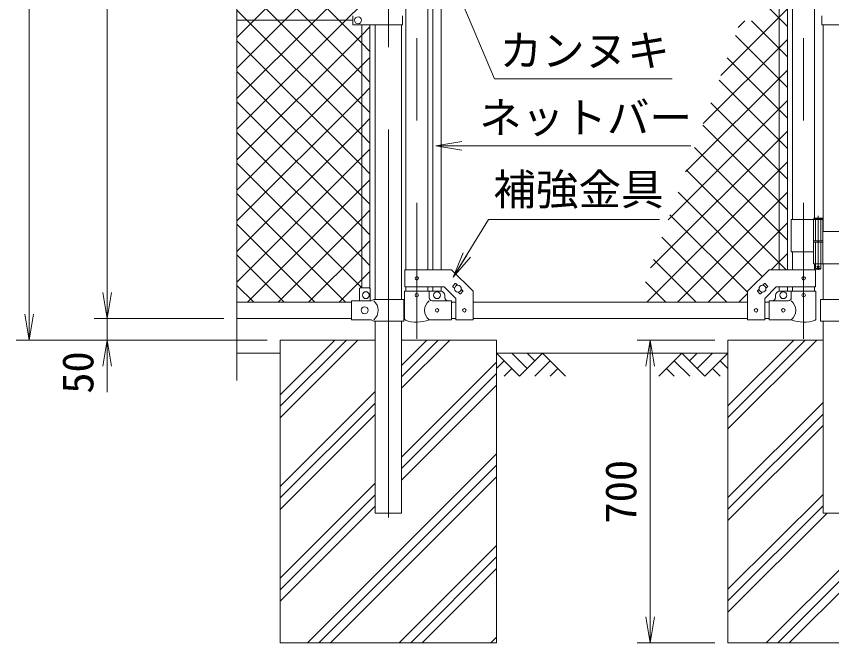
# Model space of a CAD drawing. Units: millimetres, scale not verified. Extents: x -6300 to 6300, y -4455 to 4455.
# Drawn here: x -4287 to -2402, y -1340 to 109 of the extents above; entities that cross this region are included whole.
import ezdxf
from ezdxf.enums import TextEntityAlignment as Align

# ---------------------------------------------------------------- set-up
doc = ezdxf.new("R2010")
doc.units = ezdxf.units.MM
doc.header["$LTSCALE"] = 30
doc.linetypes.add('DASHED', pattern=[7.5, 6, -1.5])
doc.linetypes.add('USER1', pattern=[50.8, 31.75, -6.35, 6.35, -6.35])
for name, color, linetype, lineweight in [('0-1_D-BMK', 2, 'USER1', 13), ('0-2_D-STR1', 1, 'Continuous', 18), ('0-3_D-STR3', 3, 'Continuous', 13), ('0-4_D-DCR-HCH', 7, 'Continuous', 9), ('0-5_D-BGD', 7, 'Continuous', 9), ('0-6_D-STR4', 7, 'Continuous', 9), ('0-7_D-STR-DIM', 7, 'Continuous', 9), ('0-8_0', 7, 'Continuous', 9), ('0-9_D-STR-TXT', 7, 'Continuous', 9), ('0-A_D-STR2', 7, 'Continuous', 9)]:
    doc.layers.add(name, color=color, linetype=linetype, lineweight=lineweight)
doc.styles.add('ＭＳ ゴシック', font='')
doc.styles.get('ＭＳ ゴシック').set_extended_font_data('MS Gothic')

# ---------------------------------------------------------------- blocks, each defined once
blk = doc.blocks.new('_Open')
at = {"layer": '0-8_0'}
blk.add_line((-30, 5), (0, 0), dxfattribs=at)
blk.add_lwpolyline([(-30, -5), (0, 0), (-30, 0)], dxfattribs=at)

msp = doc.modelspace()

# ---------------------------------------------------------------- linework, layer by layer
at = {"layer": '0-1_D-BMK'}
for p, q in [((-3427.18, 2894.97), (-3427.18, -1050.85)), ((-3361.53, 1201.46), (-3361.53, -636.94)), ((-2467.33, 1201.46), (-2467.33, -636.94)), ((-2433.77, -352.86), (-2433.77, -477.74)), ((-2437.39, -470.77), (-2430.14, -470.77))]:
    msp.add_line(p, q, dxfattribs=at)
at = {"layer": '0-2_D-STR1'}
for p, q in [((-3386.93, 259.73), (-3386.93, -477.22)), ((-3336.13, 259.73), (-3336.13, -477.22)), ((-2492.73, 259.73), (-2492.73, -360.77)), ((-2441.93, 259.73), (-2441.93, -357.77)), ((-3457.43, 89.23), (-3457.43, -546.17)), ((-3396.93, 89.23), (-3396.93, -546.17)), ((-2422.43, 89.23), (-2422.43, -388.77)), ((-2492.73, -435.77), (-2492.73, -477.22)), ((-2441.93, -463.77), (-2441.93, -477.22)), ((-2422.43, -463.77), (-2422.43, -546.17)), ((-3386.93, -517.22), (-3386.93, -527.27)), ((-3336.13, -517.22), (-3336.13, -527.27)), ((-2492.73, -517.22), (-2492.73, -527.27)), ((-2441.93, -517.22), (-2441.93, -527.27)), ((-3512.18, -552.27), (-3777.18, -552.27)), ((-3281.53, -552.27), (-3271.53, -552.27)), ((-3231.53, -552.27), (-2597.33, -552.27)), ((-2557.33, -552.27), (-2547.33, -552.27)), ((-3512.18, -590.27), (-3777.18, -590.27)), ((-3457.43, -596.17), (-3457.43, -1040.27)), ((-3396.93, -596.17), (-3396.93, -1040.27)), ((-3281.53, -590.27), (-3271.53, -590.27)), ((-3231.53, -590.27), (-2597.33, -590.27)), ((-2557.33, -590.27), (-2547.33, -590.27)), ((-2422.43, -596.17), (-2422.43, -1040.27)), ((-3457.43, -1040.27), (-3396.93, -1040.27)), ((-2422.43, -1040.27), (-2361.93, -1040.27))]:
    msp.add_line(p, q, dxfattribs=at)
at = {"layer": '0-3_D-STR3'}
for p, q in [((-3324.03, 257.23), (-3324.03, -477.22)), ((-3305.03, 257.23), (-3305.03, -477.22)), ((-2523.83, 257.23), (-2523.83, -477.22)), ((-2504.83, 257.23), (-2504.83, -477.22)), ((-3777.18, 99.73), (-3509.18, 99.73)), ((-3509.18, 110.23), (-3509.18, 89.23)), ((-3394.38, 110.23), (-3394.38, 89.23)), ((-2424.98, 110.23), (-2424.98, 89.23)), ((-3394.38, 89.23), (-3509.18, 89.23)), ((-3488.68, -519.17), (-3488.68, 89.23)), ((-3469.68, -519.85), (-3469.68, 89.23)), ((-2424.98, 89.23), (-2310.18, 89.23)), ((-2442.77, -357.77), (-2424.77, -357.77)), ((-2423.77, -358.77), (-2424.77, -357.77)), ((-2495.88, -360.77), (-2495.88, -435.77)), ((-2495.88, -360.77), (-2422.97, -360.77)), ((-2444.57, -360.77), (-2444.57, -410.77)), ((-2423.77, -358.77), (-2443.77, -358.77)), ((-2423.77, -358.77), (-2423.77, -360.77)), ((-2422.97, -360.77), (-2422.97, -410.77)), ((-2422.97, -388.77), (-2358.63, -388.77)), ((-2444.57, -410.77), (-2422.97, -410.77)), ((-2444.57, -413.77), (-2422.97, -413.77)), ((-2444.57, -413.77), (-2444.57, -463.77)), ((-2444.27, -410.77), (-2444.27, -413.77)), ((-2444.27, -413.77), (-2423.27, -413.77)), ((-2423.27, -410.77), (-2423.27, -413.77)), ((-2422.97, -413.77), (-2422.97, -463.77)), ((-2495.88, -435.77), (-2444.68, -435.77)), ((-2444.57, -463.77), (-2358.63, -463.77)), ((-2439.77, -463.77), (-2439.77, -474.77)), ((-3389.23, -517.22), (-3389.23, -477.22)), ((-2438.77, -475.77), (-2439.77, -474.77)), ((-2439.63, -517.22), (-2439.63, -477.22)), ((-2438.77, -475.77), (-2428.77, -475.77)), ((-2428.77, -475.77), (-2427.77, -474.77)), ((-3494.18, -521.17), (-3494.18, -549.17)), ((-3471.18, -519.17), (-3492.18, -519.17)), ((-3469.18, -521.17), (-3469.18, -549.17)), ((-3390.08, -527.27), (-3332.98, -527.27)), ((-3390.08, -527.27), (-3390.08, -590.97)), ((-3389.23, -517.22), (-3298.09, -517.22)), ((-3332.98, -527.27), (-3332.98, -542.27)), ((-3332.98, -527.27), (-3306.53, -527.27)), ((-3324.03, -517.22), (-3324.03, -527.27)), ((-3305.03, -517.22), (-3305.03, -527.27)), ((-3298.09, -517.22), (-3271.53, -543.79)), ((-3278.19, -515.21), (-3272.54, -509.56)), ((-3278.19, -516.63), (-3274.48, -520.34)), ((-3271.12, -509.56), (-3267.41, -513.27)), ((-3260.52, -532.89), (-3254.86, -527.23)), ((-3258.57, -522.1), (-3254.86, -525.82)), ((-3231.53, -593.47), (-3231.53, -527.22)), ((-2597.33, -593.47), (-2597.33, -527.22)), ((-2570.28, -522.1), (-2573.99, -525.82)), ((-2568.34, -532.89), (-2573.99, -527.23)), ((-2557.73, -509.56), (-2561.45, -513.27)), ((-2530.76, -517.22), (-2557.33, -543.79)), ((-2550.66, -515.21), (-2556.32, -509.56)), ((-2550.66, -516.63), (-2554.37, -520.34)), ((-2439.63, -517.22), (-2530.76, -517.22)), ((-2523.83, -517.22), (-2523.83, -527.27)), ((-2495.88, -527.27), (-2522.33, -527.27)), ((-2504.83, -517.22), (-2504.83, -527.27)), ((-2438.78, -527.27), (-2495.88, -527.27)), ((-2495.88, -527.27), (-2495.88, -542.27)), ((-2438.78, -527.27), (-2438.78, -590.97)), ((-3466.98, -549.17), (-3460.98, -546.17)), ((-3391.08, -546.17), (-3460.98, -546.17)), ((-3391.08, -546.17), (-3391.08, -596.17)), ((-3296.53, -542.27), (-3296.53, -537.27)), ((-3271.53, -593.47), (-3271.53, -543.79)), ((-3265.65, -529.18), (-3261.93, -532.89)), ((-2563.21, -529.18), (-2566.92, -532.89)), ((-2557.33, -593.47), (-2557.33, -543.79)), ((-2532.33, -542.27), (-2532.33, -537.27)), ((-2428.28, -546.17), (-2358.38, -546.17)), ((-2428.28, -546.17), (-2428.28, -596.17)), ((-3466.98, -549.17), (-3512.18, -549.17)), ((-3512.18, -593.17), (-3512.18, -549.17)), ((-3281.53, -549.27), (-3325.98, -549.27)), ((-3281.53, -593.27), (-3281.53, -549.27)), ((-2547.33, -549.27), (-2502.88, -549.27)), ((-2547.33, -593.27), (-2547.33, -549.27)), ((-3466.98, -593.17), (-3512.18, -593.17)), ((-3466.98, -593.17), (-3460.98, -596.17)), ((-3391.08, -596.17), (-3460.98, -596.17)), ((-3281.53, -593.27), (-3332.98, -593.27)), ((-3271.53, -593.47), (-3231.53, -593.47)), ((-2557.33, -593.47), (-2597.33, -593.47)), ((-2547.33, -593.27), (-2495.88, -593.27)), ((-2428.28, -596.17), (-2358.38, -596.17))]:
    msp.add_line(p, q, dxfattribs=at)
at = {"layer": '0-3_D-STR3', "linetype": 'DASHED'}
for p, q in [((-2440.07, -360.77), (-2440.07, -410.77)), ((-2427.47, -360.77), (-2427.47, -410.77)), ((-2440.07, -413.77), (-2440.07, -463.77)), ((-2427.47, -413.77), (-2427.47, -463.77))]:
    msp.add_line(p, q, dxfattribs=at)
at = {"layer": '0-3_D-STR3'}
for points in [[(-2442.77, -357.77), (-2443.77, -358.77), (-2443.77, -360.77)], [(-2427.77, -463.77), (-2427.77, -474.77), (-2439.77, -474.77)], [(-3389.23, -477.22), (-3281.53, -477.22), (-3231.53, -527.22)], [(-2439.63, -477.22), (-2547.33, -477.22), (-2597.33, -527.22)]]:
    msp.add_lwpolyline(points, dxfattribs=at)
for centre, radius in [((-3497.18, 99.73), 8), ((-2433.77, -470.77), 2.5), ((-3361.53, -497.22), 4), ((-2467.33, -497.22), 4), ((-3266.53, -521.22), 8), ((-2562.33, -521.22), 8), ((-3479.18, -536.17), 8), ((-3361.53, -536.27), 4), ((-3314.53, -536.27), 8), ((-2514.33, -536.27), 8), ((-2467.33, -536.27), 4), ((-3482.18, -571.17), 8), ((-3314.53, -571.27), 4), ((-3251.53, -571.22), 4), ((-2577.33, -571.22), 4), ((-2514.33, -571.27), 4)]:
    msp.add_circle(centre, radius, dxfattribs=at)
for centre, radius, start, end in [((-3492.18, -521.17), 2, 90, 180), ((-3471.18, -521.17), 2, 0, 90), ((-3306.53, -537.27), 10, 0, 90), ((-3277.49, -515.92), 1, 135, 225), ((-3271.83, -510.26), 1, 45, 135), ((-3255.57, -526.53), 1, 315, 45), ((-2573.29, -526.53), 1, 135, 225), ((-2557.02, -510.26), 1, 45, 135), ((-2551.37, -515.92), 1, 315, 45), ((-2522.33, -537.27), 10, 90, 180), ((-3325.98, -542.27), 7, 180, 270), ((-3289.53, -542.27), 7, 180, 270), ((-3261.22, -532.18), 1, 225, 315), ((-2567.63, -532.18), 1, 225, 315), ((-2539.33, -542.27), 7, 270, 0), ((-2502.88, -542.27), 7, 270, 0), ((-3479.56, -571.17), 28.8, 310.19176, 49.80824), ((-3314.78, -571.27), 28.55, 129.59418, 230.40582), ((-2514.07, -571.27), 28.55, 309.59418, 50.40582), ((-3386.78, -590.97), 3.3, 180, 250.77949), ((-3361.53, -518.54), 80, 250.77949, 290.9084), ((-2467.33, -518.54), 80, 249.0916, 289.22051), ((-2442.08, -590.97), 3.3, 289.22051, 0)]:
    msp.add_arc(centre, radius, start, end, dxfattribs=at)
at = {"layer": '0-4_D-DCR-HCH'}
for p, q in [((-3677.18, -819.87), (-3497.58, -640.27)), ((-3677.18, -793.35), (-3524.1, -640.27)), ((-3677.18, -766.84), (-3550.61, -640.27)), ((-3396.93, -751.75), (-3285.45, -640.27)), ((-3396.93, -725.23), (-3311.97, -640.27)), ((-3396.93, -698.72), (-3338.48, -640.27)), ((-2642.18, -845.53), (-2436.92, -640.27)), ((-2642.18, -819.01), (-2463.44, -640.27)), ((-2642.18, -792.5), (-2489.95, -640.27)), ((-3123.96, -723.49), (-3177.18, -670.27)), ((-3106.23, -705.75), (-3141.7, -670.27)), ((-3070.75, -670.27), (-3123.96, -723.49)), ((-3088.4, -688.1), (-3106.23, -670.27)), ((-3070.75, -670.27), (-3017.54, -723.49)), ((-2748.6, -670.27), (-2801.81, -723.49)), ((-2748.6, -670.27), (-2695.39, -723.49)), ((-2730.86, -688.01), (-2713.13, -670.27)), ((-2713.13, -705.75), (-2677.65, -670.27)), ((-2695.39, -723.49), (-2642.18, -670.27)), ((-3396.93, -910.85), (-3177.18, -691.1)), ((-3159.44, -688.01), (-3177.18, -705.67)), ((-3053.01, -688.01), (-3088.65, -723.49)), ((-2766.34, -688.01), (-2730.7, -723.49)), ((-2659.91, -688.01), (-2642.18, -705.67)), ((-3141.7, -705.75), (-3159.52, -723.49)), ((-3035.28, -705.75), (-3053.1, -723.49)), ((-2784.07, -705.75), (-2766.26, -723.49)), ((-2677.65, -705.75), (-2659.83, -723.49)), ((-3396.93, -937.37), (-3177.18, -717.62)), ((-3396.93, -963.88), (-3177.18, -744.13)), ((-3677.18, -978.97), (-3457.43, -759.22)), ((-3677.18, -1005.48), (-3457.43, -785.73)), ((-2642.18, -1004.63), (-2422.43, -784.88)), ((-3677.18, -1032), (-3457.43, -812.25)), ((-2642.18, -1031.14), (-2422.43, -811.39)), ((-2642.18, -1057.66), (-2422.43, -837.91)), ((-3614.22, -1340.27), (-3177.18, -903.23)), ((-3587.7, -1340.27), (-3177.18, -929.75)), ((-2553.56, -1340.27), (-2142.18, -928.89)), ((-3561.18, -1340.27), (-3177.18, -956.27)), ((-2527.04, -1340.27), (-2142.18, -955.41)), ((-3677.18, -1191.1), (-3457.43, -971.35)), ((-3677.18, -1217.62), (-3457.43, -997.87)), ((-2642.18, -1216.76), (-2422.43, -997.01)), ((-2500.52, -1340.27), (-2142.18, -981.93)), ((-3677.18, -1244.13), (-3457.43, -1024.38)), ((-2642.18, -1243.28), (-2422.43, -1023.53)), ((-2642.18, -1269.79), (-2412.66, -1040.27)), ((-3402.09, -1340.27), (-3177.18, -1115.36)), ((-3375.57, -1340.27), (-3177.18, -1141.88)), ((-3349.05, -1340.27), (-3177.18, -1168.4)), ((-3189.95, -1340.27), (-3177.18, -1327.5))]:
    msp.add_line(p, q, dxfattribs=at)
at = {"layer": '0-5_D-BGD'}
for p, q in [((-3777.18, -670.27), (-3677.18, -670.27)), ((-3177.18, -670.27), (-2642.18, -670.27))]:
    msp.add_line(p, q, dxfattribs=at)
at = {"layer": '0-6_D-STR4'}
for p, q in [((-3677.18, -640.27), (-3677.18, -1340.27)), ((-3677.18, -640.27), (-3457.43, -640.27)), ((-3396.93, -640.27), (-3177.18, -640.27)), ((-3177.18, -640.27), (-3177.18, -1340.27)), ((-2642.18, -640.27), (-2642.18, -1340.27)), ((-2422.43, -640.27), (-2642.18, -640.27)), ((-3677.18, -1340.27), (-3177.18, -1340.27)), ((-2642.18, -1340.27), (-2142.18, -1340.27))]:
    msp.add_line(p, q, dxfattribs=at)
at = {"layer": '0-7_D-STR-DIM'}
for p, q in [((-4257.18, -580.27), (-4257.18, 2799.73)), ((-4077.18, -530.27), (-4077.18, 2799.73)), ((-3777.18, -733.27), (-3777.18, 1109.07)), ((-4077.18, -530.27), (-4077.18, -470.27)), ((-3807.18, -590.27), (-4107.18, -590.27)), ((-3807.18, -590.27), (-4107.18, -590.27)), ((-4077.18, -640.27), (-4077.18, -590.27)), ((-3707.18, -640.27), (-4287.18, -640.27)), ((-3707.18, -640.27), (-4107.18, -640.27)), ((-2672.18, -640.27), (-2852.18, -640.27)), ((-4077.18, -700.27), (-4077.18, -760.27)), ((-2822.18, -700.27), (-2822.18, -1280.27)), ((-2672.18, -1340.27), (-2852.18, -1340.27))]:
    msp.add_line(p, q, dxfattribs=at)
at = {"layer": '0-9_D-STR-TXT'}
msp.add_line((-2728.15, -190.96), (-3315.39, -190.96), dxfattribs=at)
for points in [[(-2771.13, -35.96), (-3182.09, -35.96), (-3315.46, 279.34)], [(-2800.4, -361.29), (-3195.49, -361.29), (-3276.47, -492.78)]]:
    msp.add_lwpolyline(points, dxfattribs=at)
at = {"layer": '0-A_D-STR2'}
for p, q in [((-3541.86, 99.73), (-3777.18, 335.04)), ((-3612.58, 99.73), (-3777.18, 264.33)), ((-3683.29, 99.73), (-3777.18, 193.62)), ((-3595.91, 99.73), (-3488.68, 206.96)), ((-3525.2, 99.73), (-3488.68, 136.25)), ((-3754, 99.73), (-3777.18, 122.91)), ((-2658.92, -28.13), (-2504.83, 125.96)), ((-2504.83, 85.72), (-2546.17, 127.06)), ((-3777.18, -81.54), (-3595.91, 99.73)), ((-3777.18, -152.25), (-3525.2, 99.73)), ((-3488.68, -165.59), (-3754, 99.73)), ((-3488.68, -94.88), (-3683.29, 99.73)), ((-3488.68, -24.17), (-3612.58, 99.73)), ((-3488.68, 46.54), (-3541.86, 99.73)), ((-2618.39, 83.11), (-2603.19, 98.31)), ((-2504.83, 15.01), (-2588.13, 98.31)), ((-3488.68, 65.54), (-3469.68, 84.54)), ((-3777.18, -222.96), (-3488.68, 65.54)), ((-2504.83, -55.7), (-2625.13, 64.6)), ((-3488.68, -236.3), (-3777.18, 52.2)), ((-3469.68, 27.54), (-3488.68, 46.54)), ((-2699.45, -139.37), (-2504.83, 55.25)), ((-3488.68, -5.17), (-3469.68, 13.83)), ((-2504.83, -126.41), (-2644.01, 12.77)), ((-3777.18, -293.67), (-3488.68, -5.17)), ((-3488.68, -307.02), (-3777.18, -18.52)), ((-2739.98, -250.61), (-2504.83, -15.46)), ((-3469.68, -43.17), (-3488.68, -24.17)), ((-2504.83, -197.13), (-2662.9, -39.05)), ((-3488.68, -75.88), (-3469.68, -56.88)), ((-3777.18, -364.38), (-3488.68, -75.88)), ((-3488.68, -377.73), (-3777.18, -89.23)), ((-2780.51, -361.86), (-2504.83, -86.17)), ((-2504.83, -267.84), (-2681.78, -90.88)), ((-3469.68, -113.88), (-3488.68, -94.88)), ((-3488.68, -146.59), (-3469.68, -127.59)), ((-3777.18, -435.09), (-3488.68, -146.59)), ((-2504.83, -338.55), (-2700.66, -142.71)), ((-3488.68, -448.44), (-3777.18, -159.94)), ((-3469.68, -184.59), (-3488.68, -165.59)), ((-2821.04, -473.1), (-2504.83, -156.88)), ((-3488.68, -217.3), (-3469.68, -198.3)), ((-2504.83, -409.26), (-2719.55, -194.54)), ((-3777.18, -505.8), (-3488.68, -217.3)), ((-3469.68, -255.3), (-3488.68, -236.3)), ((-2829.51, -552.27), (-2504.83, -227.59)), ((-2507.57, -477.22), (-2738.43, -246.36)), ((-3488.68, -288.01), (-3469.68, -269.01)), ((-3526.26, -552.27), (-3777.18, -301.36)), ((-3752.94, -552.27), (-3488.68, -288.01)), ((-2758.8, -552.27), (-2504.83, -298.3)), ((-2562.8, -492.7), (-2757.31, -298.19)), ((-3469.68, -326.02), (-3488.68, -307.02)), ((-3488.68, -358.72), (-3469.68, -339.72)), ((-2597.33, -528.89), (-2776.2, -350.02)), ((-3596.97, -552.27), (-3777.18, -372.07)), ((-3682.23, -552.27), (-3488.68, -358.72)), ((-2688.09, -552.27), (-2504.83, -369.01)), ((-3469.68, -396.73), (-3488.68, -377.73)), ((-3488.68, -429.43), (-3469.68, -410.43)), ((-2644.65, -552.27), (-2795.08, -401.85)), ((-3611.52, -552.27), (-3488.68, -429.43)), ((-3667.68, -552.27), (-3777.18, -442.78)), ((-3469.68, -467.44), (-3488.68, -448.44)), ((-2542.32, -477.22), (-2504.83, -439.73)), ((-2715.36, -552.27), (-2813.96, -453.67)), ((-3488.68, -500.14), (-3469.68, -481.14)), ((-3540.81, -552.27), (-3488.68, -500.14)), ((-2786.07, -552.27), (-2832.85, -505.5)), ((-3738.39, -552.27), (-3777.18, -513.49)), ((-2617.37, -552.27), (-2597.33, -532.23))]:
    msp.add_line(p, q, dxfattribs=at)
for points in [[(-3777.18, 59.89), (-3737.34, 99.73), (-3488.68, 348.39), (-3469.68, 367.39)], [(-3777.18, -10.82), (-3666.63, 99.73), (-3488.68, 277.68), (-3481.63, 284.73), (-3481.53, 284.83)], [(-3488.65, -519.17), (-3488.68, -519.15), (-3777.18, -230.65)]]:
    msp.add_lwpolyline(points, dxfattribs=at)

# ---------------------------------------------------------------- block references
at = {"layer": '0-7_D-STR-DIM', "xscale": 2, "yscale": 2}
for p, rotation in [((-4077.18, -590.27), 270), ((-4077.18, -590.27), 270), ((-4257.18, -640.27), 270), ((-4077.18, -640.27), 90), ((-2822.18, -640.27), 90), ((-2822.18, -1340.27), 270)]:
    msp.add_blockref('_Open', p, dxfattribs=dict(at, rotation=rotation))
at = {"layer": '0-9_D-STR-TXT', "xscale": 2, "yscale": 2}
for p, rotation in [((-3317.39, -190.96), 180), ((-3277.52, -494.48), 238.37189)]:
    msp.add_blockref('_Open', p, dxfattribs=dict(at, rotation=rotation))

# ---------------------------------------------------------------- texts
at = {"layer": '0-7_D-STR-DIM', "style": 'ＭＳ ゴシック'}
for s, p in [('50', (-4087.3, -764.21)), ('700', (-2832.3, -1064.52))]:
    msp.add_text(s, height=72.14, rotation=90, dxfattribs=at).set_placement(p, align=Align.BOTTOM_LEFT)
at = {"layer": '0-9_D-STR-TXT', "style": 'ＭＳ ゴシック'}
for s, p in [('カンヌキ', (-3170.27, -27.84)), ('ネットバー', (-3217.31, -183.03)), ('補強金具', (-3184.54, -349.37))]:
    msp.add_text(s, height=72.14, dxfattribs=at).set_placement(p, align=Align.BOTTOM_LEFT)

doc.saveas('drawing.dxf')
